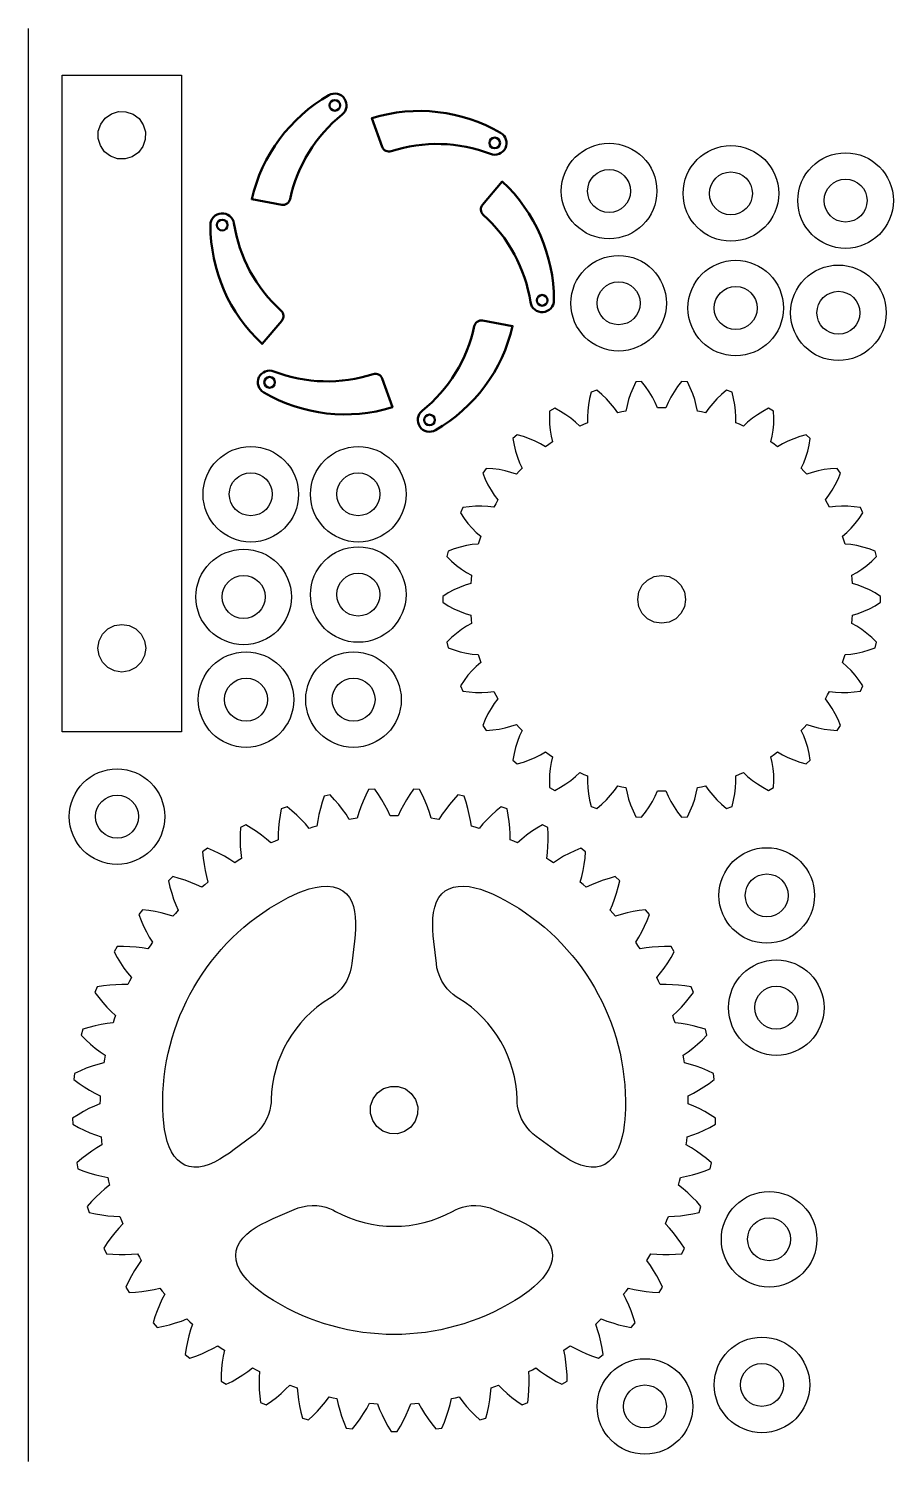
# Model space of a CAD drawing. Header units: inches. Extents: x 0 to 181, y 0 to 300.
import ezdxf

# ---------------------------------------------------------------- set-up
doc = ezdxf.new("R2010")
doc.units = ezdxf.units.IN
doc.header["$MEASUREMENT"] = 0
doc.layers.add('PDF_Visible', color=7, linetype='Continuous')

msp = doc.modelspace()

# ---------------------------------------------------------------- linework, layer by layer
msp.add_line((0, 0), (0, 300))
for points in [[(7, 290.25), (32, 290.25), (32, 152.75), (7, 152.75)], [(23.91, 275.34), (22.97, 274.09), (21.69, 273.19), (20.2, 272.74), (18.63, 272.76), (17.15, 273.27), (15.9, 274.21), (15.01, 275.5), (14.55, 276.99), (14.58, 278.56), (15.09, 280.03), (16.03, 281.28), (17.31, 282.18), (18.8, 282.64), (20.37, 282.61), (21.85, 282.1), (23.1, 281.16), (23.99, 279.88), (24.45, 278.38), (24.42, 276.82)], [(176, 182.46), (174.82, 183.01), (173.65, 183.47), (172.47, 183.82), (172.38, 184.72), (172.29, 185.56), (173.36, 186.15), (174.42, 186.84), (175.46, 187.62), (176.47, 188.49), (177.46, 189.44), (177.2, 190.62), (175.92, 191.09), (174.64, 191.46), (173.38, 191.76), (172.13, 191.96), (170.91, 192.06), (170.64, 192.92), (170.36, 193.73), (171.3, 194.53), (172.19, 195.42), (173.04, 196.4), (173.85, 197.46), (174.62, 198.59), (174.12, 199.7), (172.77, 199.88), (171.44, 199.99), (170.14, 200.01), (168.88, 199.95), (167.66, 199.79), (167.22, 200.57), (166.79, 201.31), (167.53, 202.29), (168.22, 203.35), (168.85, 204.48), (169.42, 205.68), (169.94, 206.95), (169.22, 207.93), (167.86, 207.83), (166.54, 207.66), (165.26, 207.41), (164.04, 207.09), (162.89, 206.68), (162.29, 207.35), (161.71, 207.98), (162.24, 209.09), (162.69, 210.27), (163.07, 211.51), (163.38, 212.81), (163.62, 214.15), (162.72, 214.97), (161.4, 214.59), (160.15, 214.14), (158.95, 213.63), (157.83, 213.06), (156.78, 212.42), (156.06, 212.96), (155.36, 213.46), (155.64, 214.65), (155.84, 215.9), (155.95, 217.19), (155.99, 218.52), (155.94, 219.89), (154.89, 220.5), (153.69, 219.85), (152.55, 219.15), (151.49, 218.41), (150.5, 217.62), (149.61, 216.77), (148.79, 217.15), (148.01, 217.49), (148.04, 218.72), (147.97, 219.98), (147.81, 221.26), (147.57, 222.57), (147.24, 223.9), (146.09, 224.28), (145.04, 223.39), (144.07, 222.48), (143.19, 221.53), (142.39, 220.55), (141.69, 219.54), (140.82, 219.74), (139.98, 219.9), (139.75, 221.11), (139.42, 222.33), (139, 223.56), (138.49, 224.79), (137.89, 226.02), (136.69, 226.14), (135.85, 225.06), (135.09, 223.97), (134.43, 222.86), (133.85, 221.73), (133.38, 220.6), (132.48, 220.61), (131.62, 220.6), (131.15, 221.73), (130.57, 222.86), (129.91, 223.97), (129.15, 225.06), (128.31, 226.14), (127.11, 226.02), (126.51, 224.79), (126, 223.56), (125.58, 222.33), (125.25, 221.11), (125.02, 219.9), (124.14, 219.73), (123.31, 219.54), (122.61, 220.55), (121.81, 221.53), (120.93, 222.48), (119.96, 223.39), (118.91, 224.28), (117.76, 223.9), (117.43, 222.57), (117.19, 221.26), (117.03, 219.98), (116.96, 218.72), (116.99, 217.49), (116.17, 217.13), (115.39, 216.77), (114.5, 217.62), (113.51, 218.41), (112.45, 219.15), (111.31, 219.85), (110.11, 220.5), (109.06, 219.89), (109.01, 218.52), (109.05, 217.19), (109.16, 215.9), (109.36, 214.65), (109.64, 213.46), (108.91, 212.93), (108.22, 212.42), (107.17, 213.06), (106.05, 213.63), (104.85, 214.14), (103.6, 214.59), (102.28, 214.97), (101.38, 214.15), (101.62, 212.81), (101.93, 211.51), (102.31, 210.27), (102.76, 209.09), (103.29, 207.98), (102.68, 207.32), (102.11, 206.68), (100.96, 207.09), (99.74, 207.41), (98.46, 207.66), (97.14, 207.83), (95.78, 207.93), (95.06, 206.95), (95.58, 205.68), (96.15, 204.48), (96.78, 203.35), (97.47, 202.29), (98.21, 201.31), (97.76, 200.53), (97.34, 199.79), (96.12, 199.95), (94.86, 200.01), (93.56, 199.99), (92.23, 199.88), (90.88, 199.7), (90.38, 198.59), (91.15, 197.46), (91.96, 196.4), (92.81, 195.42), (93.7, 194.53), (94.64, 193.73), (94.35, 192.87), (94.09, 192.06), (92.87, 191.96), (91.62, 191.76), (90.36, 191.46), (89.08, 191.09), (87.8, 190.62), (87.54, 189.44), (88.53, 188.49), (89.54, 187.62), (90.58, 186.84), (91.64, 186.15), (92.71, 185.56), (92.61, 184.67), (92.53, 183.82), (91.35, 183.47), (90.18, 183.01), (89, 182.46), (87.83, 181.83), (86.67, 181.11), (86.67, 179.89), (87.83, 179.17), (89, 178.54), (90.18, 177.99), (91.35, 177.53), (92.53, 177.18), (92.62, 176.28), (92.71, 175.44), (91.64, 174.85), (90.58, 174.16), (89.54, 173.38), (88.53, 172.51), (87.54, 171.56), (87.8, 170.38), (89.08, 169.91), (90.36, 169.54), (91.62, 169.24), (92.87, 169.04), (94.09, 168.94), (94.36, 168.08), (94.64, 167.27), (93.7, 166.47), (92.81, 165.58), (91.96, 164.6), (91.15, 163.54), (90.38, 162.41), (90.88, 161.3), (92.23, 161.12), (93.56, 161.01), (94.86, 160.99), (96.12, 161.05), (97.34, 161.21), (97.78, 160.43), (98.21, 159.69), (97.47, 158.71), (96.78, 157.65), (96.15, 156.52), (95.58, 155.32), (95.06, 154.05), (95.78, 153.07), (97.14, 153.17), (98.46, 153.34), (99.74, 153.59), (100.96, 153.91), (102.11, 154.32), (102.71, 153.65), (103.29, 153.02), (102.76, 151.91), (102.31, 150.73), (101.93, 149.49), (101.62, 148.19), (101.38, 146.85), (102.28, 146.03), (103.6, 146.41), (104.85, 146.86), (106.05, 147.37), (107.17, 147.94), (108.22, 148.58), (108.94, 148.04), (109.64, 147.54), (109.36, 146.35), (109.16, 145.1), (109.05, 143.81), (109.01, 142.48), (109.06, 141.11), (110.11, 140.5), (111.31, 141.15), (112.45, 141.85), (113.51, 142.59), (114.5, 143.38), (115.39, 144.23), (116.21, 143.85), (116.99, 143.51), (116.96, 142.28), (117.03, 141.02), (117.19, 139.74), (117.43, 138.43), (117.76, 137.1), (118.91, 136.72), (119.96, 137.61), (120.93, 138.52), (121.81, 139.47), (122.61, 140.45), (123.31, 141.46), (124.18, 141.26), (125.02, 141.1), (125.25, 139.89), (125.58, 138.67), (126, 137.44), (126.51, 136.21), (127.11, 134.98), (128.31, 134.86), (129.15, 135.94), (129.91, 137.03), (130.57, 138.14), (131.15, 139.27), (131.62, 140.4), (132.52, 140.39), (133.38, 140.4), (133.85, 139.27), (134.43, 138.14), (135.09, 137.03), (135.85, 135.94), (136.69, 134.86), (137.89, 134.98), (138.49, 136.21), (139, 137.44), (139.42, 138.67), (139.75, 139.89), (139.98, 141.1), (140.86, 141.27), (141.69, 141.46), (142.39, 140.45), (143.19, 139.47), (144.07, 138.52), (145.04, 137.61), (146.09, 136.72), (147.24, 137.1), (147.57, 138.43), (147.81, 139.74), (147.97, 141.02), (148.04, 142.28), (148.01, 143.51), (148.83, 143.87), (149.61, 144.23), (150.5, 143.38), (151.49, 142.59), (152.55, 141.85), (153.69, 141.15), (154.89, 140.5), (155.94, 141.11), (155.99, 142.48), (155.95, 143.81), (155.84, 145.1), (155.64, 146.35), (155.36, 147.54), (156.09, 148.07), (156.78, 148.58), (157.83, 147.94), (158.95, 147.37), (160.15, 146.86), (161.4, 146.41), (162.72, 146.03), (163.62, 146.85), (163.38, 148.19), (163.07, 149.49), (162.69, 150.73), (162.24, 151.91), (161.71, 153.02), (162.32, 153.68), (162.89, 154.32), (164.04, 153.91), (165.26, 153.59), (166.54, 153.34), (167.86, 153.17), (169.22, 153.07), (169.94, 154.05), (169.42, 155.32), (168.85, 156.52), (168.22, 157.65), (167.53, 158.71), (166.79, 159.69), (167.24, 160.47), (167.66, 161.21), (168.88, 161.05), (170.14, 160.99), (171.44, 161.01), (172.77, 161.12), (174.12, 161.3), (174.62, 162.41), (173.85, 163.54), (173.04, 164.6), (172.19, 165.58), (171.3, 166.47), (170.36, 167.27), (170.65, 168.13), (170.91, 168.94), (172.13, 169.04), (173.38, 169.24), (174.64, 169.54), (175.92, 169.91), (177.2, 170.38), (177.46, 171.56), (176.47, 172.51), (175.46, 173.38), (174.42, 174.16), (173.36, 174.85), (172.29, 175.44), (172.39, 176.33), (172.47, 177.18), (173.65, 177.53), (174.82, 177.99), (176, 178.54), (177.17, 179.17), (178.33, 179.89), (178.33, 181.11), (177.17, 181.83)], [(136.55, 177.56), (135.44, 176.45), (134.05, 175.74), (132.5, 175.5), (130.95, 175.74), (129.56, 176.45), (128.45, 177.56), (127.74, 178.95), (127.5, 180.5), (127.74, 182.05), (128.45, 183.44), (129.56, 184.55), (130.95, 185.26), (132.5, 185.5), (134.05, 185.26), (135.44, 184.55), (136.55, 183.44), (137.26, 182.05), (137.5, 180.5), (137.26, 178.95)], [(23.55, 167.32), (22.44, 166.21), (21.05, 165.5), (19.5, 165.26), (17.95, 165.5), (16.56, 166.21), (15.45, 167.32), (14.74, 168.71), (14.5, 170.26), (14.74, 171.8), (15.45, 173.2), (16.56, 174.3), (17.95, 175.01), (19.5, 175.26), (21.05, 175.01), (22.44, 174.3), (23.55, 173.2), (24.26, 171.8), (24.5, 170.26), (24.26, 168.71)], [(141.53, 73.25), (140.38, 73.86), (139.23, 74.4), (138.08, 74.89), (138.05, 75.73), (138.02, 76.53), (139.14, 77.09), (140.25, 77.72), (141.35, 78.41), (142.44, 79.15), (143.52, 79.95), (143.38, 81.24), (142.16, 81.8), (140.94, 82.3), (139.72, 82.74), (138.51, 83.13), (137.29, 83.44), (137.15, 84.28), (137.01, 85.06), (138.04, 85.78), (139.05, 86.55), (140.04, 87.38), (141.02, 88.28), (141.98, 89.22), (141.66, 90.47), (140.38, 90.86), (139.1, 91.18), (137.83, 91.45), (136.57, 91.66), (135.33, 91.81), (135.07, 92.61), (134.82, 93.37), (135.74, 94.22), (136.63, 95.13), (137.5, 96.09), (138.34, 97.11), (139.16, 98.18), (138.68, 99.38), (137.35, 99.58), (136.03, 99.72), (134.74, 99.81), (133.47, 99.85), (132.21, 99.82), (131.85, 100.58), (131.49, 101.3), (132.29, 102.26), (133.05, 103.29), (133.77, 104.36), (134.46, 105.49), (135.12, 106.66), (134.48, 107.78), (133.13, 107.79), (131.81, 107.76), (130.52, 107.66), (129.25, 107.52), (128.02, 107.32), (127.55, 108.02), (127.1, 108.68), (127.75, 109.75), (128.36, 110.87), (128.93, 112.04), (129.46, 113.25), (129.95, 114.5), (129.15, 115.51), (127.82, 115.34), (126.52, 115.12), (125.25, 114.85), (124.01, 114.53), (122.82, 114.16), (122.26, 114.79), (121.72, 115.38), (122.21, 116.53), (122.66, 117.72), (123.06, 118.96), (123.42, 120.23), (123.73, 121.54), (122.8, 122.43), (121.5, 122.08), (120.25, 121.68), (119.03, 121.23), (117.85, 120.74), (116.72, 120.21), (116.07, 120.76), (115.46, 121.27), (115.79, 122.47), (116.07, 123.72), (116.29, 125), (116.47, 126.3), (116.59, 127.64), (115.55, 128.4), (114.31, 127.87), (113.12, 127.3), (111.98, 126.69), (110.88, 126.04), (109.83, 125.35), (109.12, 125.81), (108.44, 126.22), (108.6, 127.47), (108.7, 128.74), (108.74, 130.03), (108.74, 131.35), (108.67, 132.7), (107.54, 133.3), (106.39, 132.6), (105.29, 131.87), (104.24, 131.11), (103.24, 130.31), (102.3, 129.49), (101.53, 129.84), (100.8, 130.16), (100.78, 131.41), (100.71, 132.68), (100.57, 133.97), (100.38, 135.28), (100.13, 136.6), (98.92, 137.04), (97.88, 136.19), (96.89, 135.31), (95.96, 134.41), (95.08, 133.48), (94.27, 132.53), (93.45, 132.77), (92.69, 132.99), (92.5, 134.22), (92.24, 135.47), (91.93, 136.73), (91.56, 138), (91.13, 139.27), (89.87, 139.54), (88.96, 138.55), (88.1, 137.55), (87.3, 136.52), (86.56, 135.49), (85.89, 134.43), (85.05, 134.56), (84.26, 134.66), (83.9, 135.86), (83.47, 137.06), (82.99, 138.27), (82.44, 139.47), (81.84, 140.67), (80.55, 140.76), (79.79, 139.65), (79.08, 138.54), (78.43, 137.41), (77.84, 136.28), (77.32, 135.15), (76.48, 135.15), (75.68, 135.15), (75.16, 136.28), (74.57, 137.41), (73.92, 138.54), (73.21, 139.65), (72.45, 140.76), (71.16, 140.67), (70.56, 139.47), (70.01, 138.27), (69.53, 137.06), (69.1, 135.86), (68.74, 134.66), (67.9, 134.55), (67.11, 134.43), (66.44, 135.49), (65.7, 136.52), (64.9, 137.55), (64.04, 138.55), (63.13, 139.54), (61.87, 139.27), (61.44, 138), (61.07, 136.73), (60.76, 135.47), (60.5, 134.22), (60.31, 132.99), (59.5, 132.76), (58.73, 132.53), (57.92, 133.48), (57.04, 134.41), (56.11, 135.31), (55.12, 136.19), (54.08, 137.04), (52.87, 136.6), (52.62, 135.28), (52.43, 133.97), (52.29, 132.68), (52.22, 131.41), (52.2, 130.16), (51.43, 129.82), (50.7, 129.49), (49.76, 130.31), (48.76, 131.11), (47.71, 131.87), (46.61, 132.6), (45.46, 133.3), (44.33, 132.7), (44.26, 131.35), (44.26, 130.03), (44.3, 128.74), (44.4, 127.47), (44.56, 126.22), (43.84, 125.78), (43.17, 125.35), (42.12, 126.04), (41.02, 126.69), (39.88, 127.3), (38.69, 127.87), (37.45, 128.4), (36.41, 127.64), (36.53, 126.3), (36.71, 125), (36.93, 123.72), (37.21, 122.47), (37.54, 121.27), (36.89, 120.73), (36.28, 120.21), (35.15, 120.74), (33.97, 121.23), (32.75, 121.68), (31.5, 122.08), (30.2, 122.43), (29.27, 121.54), (29.58, 120.23), (29.94, 118.96), (30.34, 117.72), (30.79, 116.53), (31.28, 115.38), (30.71, 114.75), (30.18, 114.16), (28.99, 114.53), (27.75, 114.85), (26.48, 115.12), (25.18, 115.34), (23.85, 115.51), (23.05, 114.5), (23.54, 113.25), (24.07, 112.04), (24.64, 110.87), (25.25, 109.75), (25.9, 108.68), (25.42, 107.98), (24.98, 107.32), (23.75, 107.52), (22.48, 107.66), (21.19, 107.76), (19.87, 107.79), (18.52, 107.78), (17.88, 106.66), (18.54, 105.49), (19.23, 104.36), (19.95, 103.29), (20.71, 102.26), (21.51, 101.3), (21.13, 100.54), (20.79, 99.82), (19.53, 99.85), (18.26, 99.81), (16.97, 99.72), (15.65, 99.58), (14.32, 99.38), (13.84, 98.18), (14.66, 97.11), (15.5, 96.09), (16.37, 95.13), (17.26, 94.22), (18.18, 93.37), (17.91, 92.57), (17.67, 91.81), (16.43, 91.66), (15.17, 91.45), (13.9, 91.18), (12.62, 90.86), (11.34, 90.47), (11.02, 89.22), (11.98, 88.28), (12.96, 87.38), (13.95, 86.55), (14.96, 85.78), (15.99, 85.06), (15.84, 84.23), (15.71, 83.44), (14.49, 83.13), (13.28, 82.74), (12.06, 82.3), (10.84, 81.8), (9.62, 81.24), (9.48, 79.95), (10.56, 79.15), (11.65, 78.41), (12.75, 77.72), (13.86, 77.09), (14.98, 76.53), (14.94, 75.68), (14.92, 74.89), (13.77, 74.4), (12.62, 73.86), (11.47, 73.25), (10.33, 72.58), (9.2, 71.85), (9.24, 70.57), (10.42, 69.92), (11.61, 69.33), (12.79, 68.81), (13.98, 68.34), (15.16, 67.94), (15.25, 67.1), (15.34, 66.3), (14.26, 65.67), (13.2, 64.96), (12.15, 64.2), (11.11, 63.38), (10.09, 62.5), (10.32, 61.23), (11.57, 60.76), (12.83, 60.34), (14.07, 59.99), (15.31, 59.69), (16.54, 59.46), (16.74, 58.64), (16.94, 57.86), (15.96, 57.08), (15.01, 56.24), (14.08, 55.33), (13.16, 54.38), (12.28, 53.37), (12.67, 52.14), (13.99, 51.85), (15.29, 51.61), (16.57, 51.43), (17.84, 51.31), (19.09, 51.25), (19.4, 50.46), (19.71, 49.73), (18.85, 48.82), (18.02, 47.85), (17.22, 46.82), (16.45, 45.75), (15.71, 44.63), (16.28, 43.47), (17.62, 43.36), (18.94, 43.31), (20.23, 43.31), (21.51, 43.36), (22.75, 43.48), (23.17, 42.74), (23.57, 42.05), (22.85, 41.03), (22.17, 39.96), (21.52, 38.83), (20.9, 37.66), (20.33, 36.45), (21.05, 35.38), (22.39, 35.46), (23.71, 35.59), (24.99, 35.77), (26.24, 36), (27.46, 36.29), (27.98, 35.62), (28.47, 34.99), (27.9, 33.88), (27.37, 32.72), (26.88, 31.52), (26.44, 30.28), (26.04, 28.99), (26.9, 28.03), (28.22, 28.3), (29.5, 28.61), (30.75, 28.97), (31.96, 29.37), (33.13, 29.83), (33.73, 29.24), (34.31, 28.69), (33.9, 27.51), (33.53, 26.28), (33.22, 25.02), (32.95, 23.73), (32.73, 22.4), (33.72, 21.58), (34.99, 22.02), (36.22, 22.51), (37.4, 23.04), (38.54, 23.6), (39.63, 24.22), (40.32, 23.72), (40.96, 23.25), (40.72, 22.02), (40.53, 20.76), (40.39, 19.47), (40.31, 18.15), (40.28, 16.81), (41.37, 16.13), (42.57, 16.75), (43.71, 17.4), (44.82, 18.09), (45.87, 18.81), (46.86, 19.57), (47.61, 19.17), (48.31, 18.8), (48.24, 17.55), (48.23, 16.27), (48.27, 14.97), (48.37, 13.66), (48.53, 12.32), (49.71, 11.8), (50.8, 12.58), (51.85, 13.38), (52.84, 14.22), (53.78, 15.08), (54.66, 15.97), (55.46, 15.67), (56.21, 15.41), (56.31, 14.16), (56.48, 12.89), (56.7, 11.62), (56.98, 10.33), (57.32, 9.03), (58.56, 8.67), (59.54, 9.59), (60.47, 10.54), (61.33, 11.5), (62.14, 12.49), (62.89, 13.49), (63.72, 13.31), (64.5, 13.15), (64.77, 11.93), (65.11, 10.7), (65.52, 9.46), (65.98, 8.23), (66.49, 6.98), (67.77, 6.81), (68.61, 7.86), (69.39, 8.92), (70.12, 9.99), (70.78, 11.08), (71.38, 12.18), (72.23, 12.12), (73.02, 12.06), (73.47, 10.89), (73.97, 9.72), (74.54, 8.56), (75.17, 7.4), (75.86, 6.24), (77.14, 6.24), (77.83, 7.4), (78.46, 8.56), (79.03, 9.72), (79.53, 10.89), (79.98, 12.06), (80.82, 12.12), (81.62, 12.18), (82.22, 11.08), (82.88, 9.99), (83.61, 8.92), (84.39, 7.86), (85.23, 6.81), (86.51, 6.98), (87.02, 8.23), (87.49, 9.46), (87.89, 10.7), (88.23, 11.93), (88.5, 13.15), (89.33, 13.32), (90.11, 13.49), (90.86, 12.49), (91.67, 11.5), (92.54, 10.54), (93.46, 9.59), (94.44, 8.67), (95.68, 9.03), (96.02, 10.33), (96.3, 11.62), (96.52, 12.89), (96.69, 14.16), (96.79, 15.41), (97.59, 15.69), (98.34, 15.97), (99.22, 15.08), (100.16, 14.22), (101.15, 13.38), (102.2, 12.58), (103.29, 11.8), (104.47, 12.32), (104.63, 13.66), (104.73, 14.97), (104.77, 16.27), (104.76, 17.55), (104.69, 18.8), (105.44, 19.19), (106.14, 19.57), (107.13, 18.81), (108.18, 18.09), (109.29, 17.4), (110.43, 16.75), (111.63, 16.13), (112.72, 16.81), (112.69, 18.15), (112.61, 19.47), (112.47, 20.76), (112.28, 22.02), (112.04, 23.25), (112.72, 23.74), (113.37, 24.22), (114.46, 23.6), (115.6, 23.04), (116.78, 22.51), (118.01, 22.02), (119.28, 21.58), (120.27, 22.4), (120.05, 23.73), (119.78, 25.02), (119.47, 26.28), (119.1, 27.51), (118.69, 28.69), (119.3, 29.27), (119.87, 29.83), (121.04, 29.37), (122.25, 28.97), (123.5, 28.61), (124.78, 28.3), (126.1, 28.03), (126.96, 28.99), (126.56, 30.28), (126.12, 31.52), (125.63, 32.72), (125.1, 33.88), (124.53, 34.99), (125.05, 35.66), (125.54, 36.29), (126.76, 36), (128.01, 35.77), (129.29, 35.59), (130.61, 35.46), (131.95, 35.38), (132.67, 36.45), (132.1, 37.66), (131.48, 38.83), (130.83, 39.96), (130.15, 41.03), (129.43, 42.05), (129.85, 42.78), (130.25, 43.48), (131.49, 43.36), (132.77, 43.31), (134.06, 43.31), (135.38, 43.36), (136.72, 43.47), (137.29, 44.63), (136.55, 45.75), (135.78, 46.82), (134.98, 47.85), (134.15, 48.82), (133.3, 49.73), (133.62, 50.51), (133.91, 51.25), (135.16, 51.31), (136.43, 51.43), (137.71, 51.61), (139.01, 51.85), (140.33, 52.14), (140.72, 53.37), (139.84, 54.38), (138.92, 55.33), (137.99, 56.24), (137.04, 57.08), (136.06, 57.86), (136.27, 58.68), (136.46, 59.46), (137.69, 59.69), (138.93, 59.99), (140.17, 60.34), (141.43, 60.76), (142.68, 61.23), (142.91, 62.5), (141.89, 63.38), (140.85, 64.2), (139.8, 64.96), (138.74, 65.67), (137.66, 66.3), (137.76, 67.14), (137.84, 67.94), (139.02, 68.34), (140.21, 68.81), (141.39, 69.33), (142.58, 69.92), (143.76, 70.57), (143.8, 71.85), (142.67, 72.58)], [(80.91, 71.21), (79.97, 69.96), (78.69, 69.07), (77.2, 68.61), (75.63, 68.64), (74.15, 69.14), (72.9, 70.09), (72.01, 71.37), (71.55, 72.86), (71.58, 74.43), (72.09, 75.91), (73.03, 77.16), (74.31, 78.05), (75.8, 78.51), (77.37, 78.48), (78.85, 77.97), (80.1, 77.03), (80.99, 75.75), (81.45, 74.25), (81.42, 72.69)]]:
    msp.add_lwpolyline(points, close=True)
at = {"color": 7, "linetype": 'Continuous'}
for points in [[(62.97, 96.95, 0.252519), (50.73, 75.75), (50.73, 75.08), (50.64, 74.34), (50.47, 73.51), (50.21, 72.63), (49.84, 71.76), (49.37, 70.9), (48.78, 70.04), (48.13, 69.24), (47.45, 68.59), (46.75, 68.05), (43.04, 65.27), (42.03, 64.56), (41.02, 63.88), (39.99, 63.25), (38.91, 62.67), (37.81, 62.18), (36.7, 61.82), (35.61, 61.61), (34.58, 61.58), (33.6, 61.71), (32.71, 62.02), (31.89, 62.5), (31.15, 63.13), (30.48, 63.91), (29.91, 64.83), (29.42, 65.87), (29.01, 66.99), (28.69, 68.2), (28.44, 69.48), (28.26, 70.83), (28.14, 72.27), (28.08, 73.8, -0.281312), (53.33, 117.54), (54.34, 118.08), (55.37, 118.58), (56.42, 119.05), (57.52, 119.48), (58.7, 119.87), (59.95, 120.19), (61.26, 120.38), (62.56, 120.44), (63.76, 120.29), (64.83, 119.97), (65.74, 119.49), (66.51, 118.85), (67.14, 118.06), (67.63, 117.16), (67.99, 116.18), (68.23, 115.13), (68.37, 114.03), (68.42, 112.86), (68.4, 111.6), (68.32, 110.28), (68.21, 108.95), (67.65, 104.25), (67.54, 103.38), (67.31, 102.47), (66.95, 101.51), (66.5, 100.56), (65.98, 99.72), (65.41, 98.96), (64.78, 98.29), (64.14, 97.73), (63.54, 97.28)], [(110.05, 65.21), (106.25, 68.05), (105.57, 68.56), (104.91, 69.2), (104.25, 69.99), (103.65, 70.86), (103.18, 71.73), (102.8, 72.61), (102.53, 73.49), (102.36, 74.34), (102.27, 75.08), (102.27, 75.75, 0.252519), (90.03, 96.95), (89.46, 97.28), (88.86, 97.73), (88.22, 98.29), (87.59, 98.96), (87.02, 99.71), (86.51, 100.55), (86.06, 101.49), (85.7, 102.46), (85.47, 103.37), (85.35, 104.25), (84.81, 108.84), (84.69, 110.07), (84.61, 111.28), (84.57, 112.48), (84.61, 113.72), (84.74, 114.92), (84.99, 116.07), (85.35, 117.13), (85.85, 118.04), (86.46, 118.82), (87.18, 119.43), (88.01, 119.9), (88.93, 120.22), (89.94, 120.4), (91.04, 120.44), (92.19, 120.34), (93.39, 120.11), (94.61, 119.78), (95.82, 119.35), (97.06, 118.84), (98.34, 118.23), (99.67, 117.54, -0.281312), (124.92, 73.8), (124.89, 72.71), (124.81, 71.59), (124.69, 70.43), (124.51, 69.23), (124.26, 68), (123.92, 66.78), (123.46, 65.59), (122.9, 64.49), (122.22, 63.54), (121.45, 62.76), (120.61, 62.19), (119.71, 61.8), (118.76, 61.6), (117.75, 61.58), (116.67, 61.73), (115.56, 62.04), (114.42, 62.51), (113.29, 63.08), (112.21, 63.73), (111.13, 64.45)], [(101.75, 33.67, -0.281312), (51.25, 33.67), (50.32, 34.24), (49.4, 34.87), (48.46, 35.54), (47.54, 36.27), (46.6, 37.1), (45.71, 38), (44.9, 38.99), (44.22, 40.03), (43.74, 41.08), (43.44, 42.12), (43.34, 43.12), (43.44, 44.08), (43.72, 45.01), (44.19, 45.9), (44.84, 46.76), (45.65, 47.58), (46.6, 48.33), (47.65, 49.02), (48.75, 49.64), (49.93, 50.23), (51.18, 50.82), (55.6, 52.71), (56.39, 53.05), (57.29, 53.3), (58.3, 53.48), (59.35, 53.56), (60.34, 53.54), (61.29, 53.42), (62.18, 53.21), (63, 52.94), (63.69, 52.64), (64.26, 52.31, 0.252519), (88.74, 52.31), (89.32, 52.64), (90, 52.94), (90.81, 53.21), (91.71, 53.42), (92.65, 53.54), (93.63, 53.56), (94.68, 53.48), (95.7, 53.31), (96.59, 53.05), (97.4, 52.71), (101.66, 50.89), (102.79, 50.36), (103.93, 49.81), (105.04, 49.2), (106.1, 48.53), (107.09, 47.8), (107.96, 46.97), (108.69, 46.08), (109.21, 45.15), (109.54, 44.18), (109.66, 43.2), (109.58, 42.21), (109.32, 41.23), (108.89, 40.25), (108.29, 39.26), (107.55, 38.29), (106.68, 37.37), (105.74, 36.51), (104.79, 35.73), (103.8, 35.01), (102.79, 34.32)]]:
    msp.add_lwpolyline(points, format="xyb", close=True, dxfattribs=at)
for centre, radius in [((121.5, 266), 10), ((147, 265.5), 10), ((171, 264), 10), ((121.5, 266), 4.5), ((147, 265.5), 4.5), ((171, 264), 4.5), ((123.5, 242.5), 10), ((148, 241.5), 10), ((169.5, 240.5), 10), ((123.5, 242.5), 4.5), ((148, 241.5), 4.5), ((169.5, 240.5), 4.5), ((46.5, 202.5), 10), ((69, 202.5), 10), ((46.5, 202.5), 4.5), ((69, 202.5), 4.5), ((45, 181), 10), ((69, 181.5), 10), ((45, 181), 4.5), ((69, 181.5), 4.5), ((45.5, 159.5), 10), ((68, 159.5), 10), ((45.5, 159.5), 4.5), ((68, 159.5), 4.5), ((18.5, 135), 10), ((18.5, 135), 4.5), ((154.5, 118.5), 10), ((154.5, 118.5), 4.5), ((156.5, 95), 10), ((156.5, 95), 4.5), ((155, 46.5), 10), ((155, 46.5), 4.5), ((153.5, 16), 10), ((129, 11.5), 10), ((153.5, 16), 4.5), ((129, 11.5), 4.5)]:
    msp.add_circle(centre, radius)
at = {"layer": 'PDF_Visible', "lineweight": 50}
for points in [[(54.72, 264.29, -0.40573), (52.98, 263.13), (46.71, 264.28, -0.208648), (62.85, 286.08, -0.925253), (65.63, 282.01, 0.172579)], [(75.87, 274.34, -0.40573), (74, 275.26), (71.85, 281.27, -0.208648), (98.8, 278.19, -0.925253), (96.67, 273.76, 0.172579)], [(95.15, 261.04, -0.40573), (95.01, 263.12), (99.15, 267.98, -0.208648), (109.95, 243.11, -0.925253), (105.04, 242.73, 0.172579)], [(52.85, 240.94, -0.40573), (52.99, 238.85), (48.85, 233.99, -0.208648), (38.05, 258.87, -0.925253), (42.96, 259.24, 0.172579)], [(93.28, 237.71, -0.40573), (95.02, 238.87), (101.29, 237.72, -0.208648), (85.15, 215.92, -0.925253), (82.37, 219.99, 0.172579)], [(72.13, 227.66, -0.40573), (74, 226.73), (76.15, 220.72, -0.208648), (49.2, 223.8, -0.925253), (51.33, 228.24, 0.172579)]]:
    msp.add_lwpolyline(points, format="xyb", close=True, dxfattribs=at)
for centre in [(64.08, 283.94), (97.56, 276.06), (40.52, 258.87), (107.48, 243.11), (50.44, 225.94), (83.92, 218.06)]:
    msp.add_circle(centre, 1.12, dxfattribs=at)

doc.saveas('drawing.dxf')
